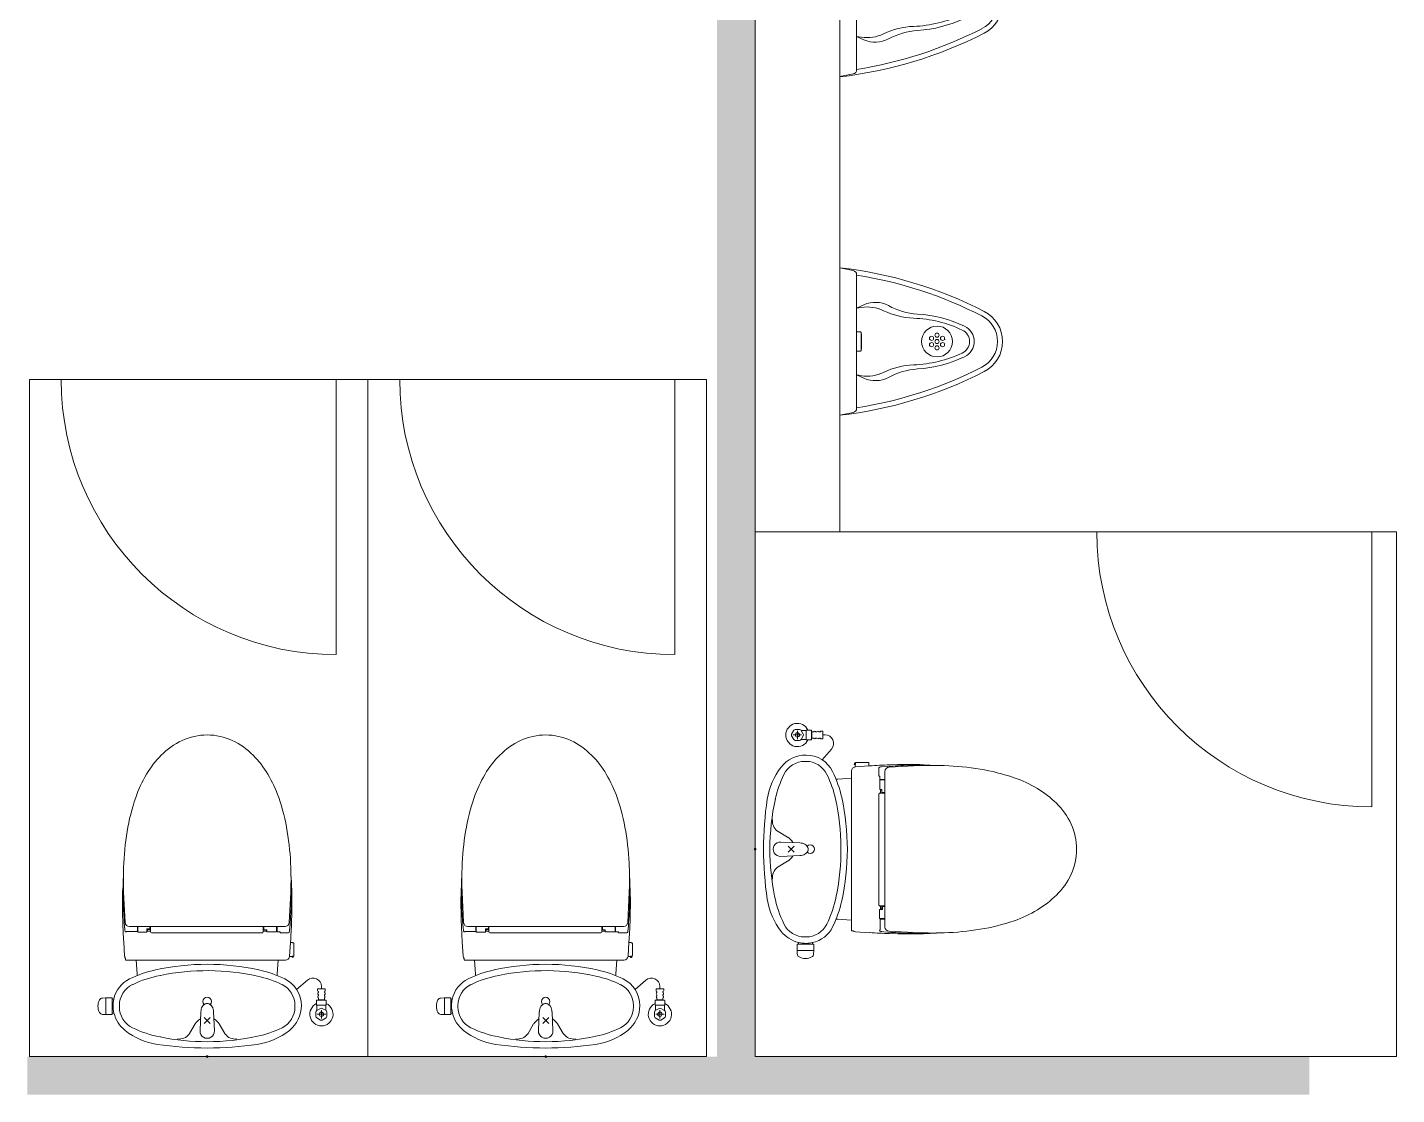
# Model space of a CAD drawing. Header units: millimetres. Extents: x -376000 to 292178, y -193032 to 188048.
# Drawn here: x -179454 to -176217, y -108181 to -105658 of the extents above; entities that cross this region are included whole.
import ezdxf

# ---------------------------------------------------------------- set-up
doc = ezdxf.new("R2010")
doc.units = ezdxf.units.MM
doc.layers.add('02_既存平面-内部建具・サッシ', color=7, linetype='Continuous', lineweight=18)
doc.layers.add('_区分表-C_A：塗（壁）-2 (2D)', color=7, linetype='Continuous', lineweight=5)
doc.layers.add('03_0.15', color=7, linetype='Continuous', lineweight=15, true_color=0x990099)
doc.layers.add('08_ハッチ・色', color=7, linetype='Continuous', lineweight=5, true_color=0x888888)

# ---------------------------------------------------------------- blocks, each defined once
blk = doc.blocks.new('グループ-378')
at = {"layer": '03_0.15'}
for p, q in [((-177642.4, -107319.9), (-177647.6, -107328.9)), ((-177647.6, -107332.9), (-177642.4, -107341.9)), ((-177643.8, -107330.9), (-177623.8, -107330.9)), ((-177628.5, -107317.9), (-177638.9, -107317.9)), ((-177638.9, -107343.9), (-177628.5, -107343.9)), ((-177633.8, -107320.9), (-177633.8, -107340.9)), ((-177619.9, -107328.9), (-177625, -107320)), ((-177625, -107341.9), (-177619.9, -107332.9)), ((-177618.6, -107320.5), (-177612.7, -107320.5)), ((-177618.5, -107341.4), (-177612.7, -107341.4)), ((-177612.7, -107319.9), (-177612.7, -107342)), ((-177611.9, -107319.4), (-177601.5, -107319.4)), ((-177611.9, -107342.4), (-177601.5, -107342.4)), ((-177600.7, -107319.9), (-177600.7, -107324.3)), ((-177600.7, -107324.3), (-177600.7, -107337.5)), ((-177600.7, -107337.5), (-177600.7, -107342)), ((-177599.7, -107324.8), (-177599.7, -107337)), ((-177598.7, -107323.7), (-177595.2, -107323.7)), ((-177598.7, -107338.2), (-177595.2, -107338.2)), ((-177590.2, -107323.7), (-177587.7, -107323.7)), ((-177590.2, -107338.2), (-177587.7, -107338.2)), ((-177582.2, -107323.7), (-177579.7, -107323.7)), ((-177582.2, -107338.2), (-177579.7, -107338.2)), ((-177578, -107321.9), (-177573.7, -107321.9)), ((-177578, -107339.9), (-177573.7, -107339.9)), ((-177573.7, -107321.9), (-177573.7, -107339.9)), ((-177568, -107330.9), (-177573.7, -107330.9)), ((-177575.3, -107389.6), (-177552.9, -107364.2)), ((-177616.2, -107393.4), (-177613.2, -107393.4)), ((-177499.7, -107397.4), (-177496.9, -107397.4)), ((-177499.7, -107397.9), (-177499.7, -107397.4)), ((-177498.3, -107397.9), (-177499.7, -107397.9)), ((-177499.7, -107399.9), (-177498.3, -107399.9)), ((-177499.7, -107400.4), (-177499.7, -107399.9)), ((-177497, -107400.4), (-177499.7, -107400.4)), ((-177497, -107400.4), (-177497, -107406.4)), ((-177496.5, -107400.4), (-177497, -107400.4)), ((-177496.9, -107397.4), (-177496.4, -107397.4)), ((-177496.5, -107397.9), (-177496.5, -107398.6)), ((-177496.5, -107400.4), (-177496.5, -107399.2)), ((-177496.4, -107406.3), (-177464.5, -107404.2)), ((-177466.5, -107395.9), (-177495, -107395.9)), ((-177464.8, -107398.9), (-177465.3, -107398.9)), ((-177465, -107398.4), (-177465, -107397.9)), ((-177464.5, -107404.2), (-177464.5, -107399.2)), ((-177464.5, -107404.2), (-177462.9, -107404.1)), ((-177441.3, -107408.8), (-177441.3, -107427.9)), ((-177435, -107406.3), (-177421.5, -107405.1)), ((-177421.5, -107405.1), (-177416.8, -107404.9)), ((-177417.2, -107407.1), (-177345.4, -107403.4)), ((-177416.8, -107404.9), (-177408.5, -107404.3)), ((-177416, -107401.4), (-177396.5, -107400.9)), ((-177338.5, -107401.9), (-177335.1, -107401.9)), ((-177335.1, -107401.9), (-177334.1, -107401.9)), ((-177334.1, -107401.9), (-177330.7, -107401.9)), ((-177330.7, -107401.9), (-177329.7, -107401.9)), ((-177329.7, -107401.9), (-177322.2, -107402)), ((-177319.7, -107402.1), (-177304.6, -107402.9)), ((-177538.4, -107435.3), (-177505.8, -107432.9)), ((-177505.8, -107600.9), (-177505.8, -107416.3)), ((-177439.4, -107428.4), (-177440.8, -107428.4)), ((-177439.2, -107437.9), (-177439.2, -107459.4)), ((-177438.9, -107434.9), (-177438.9, -107428.9)), ((-177438.2, -107436.9), (-177426.7, -107436.9)), ((-177436.1, -107435.9), (-177437.3, -107435.9)), ((-177435.3, -107435.9), (-177436.1, -107435.9)), ((-177434.2, -107435.9), (-177435.3, -107435.9)), ((-177434.2, -107435.9), (-177430.3, -107435.9)), ((-177430.3, -107435.9), (-177426.7, -107435.9)), ((-177426.7, -107417.1), (-177426.7, -107784.8)), ((-177441.3, -107470.5), (-177441.3, -107600.9)), ((-177426.7, -107468.5), (-177439.3, -107468.5)), ((-177438.7, -107459.9), (-177434.3, -107459.9)), ((-177437.5, -107468), (-177437.5, -107461.4)), ((-177437, -107460.9), (-177434.3, -107460.9)), ((-177434.3, -107459.9), (-177434.3, -107466.4)), ((-177433.8, -107466.9), (-177426.7, -107466.9)), ((-177679.2, -107559.2), (-177680.5, -107558.3)), ((-177656.8, -107572.6), (-177679.2, -107559.2)), ((-177627.8, -107586), (-177673, -107584)), ((-177641.6, -107593.9), (-177655.8, -107608)), ((-177655.8, -107593.9), (-177641.6, -107608)), ((-177505.8, -107740), (-177505.8, -107600.9)), ((-177441.3, -107600.9), (-177441.3, -107732.9)), ((-177656.8, -107629.3), (-177679.2, -107642.7)), ((-177627.8, -107615.9), (-177673, -107617.9)), ((-177679.2, -107642.7), (-177680.5, -107643.6)), ((-177439.3, -107734.9), (-177426.7, -107734.9)), ((-177433.9, -107735.8), (-177434.7, -107735.8)), ((-177433.8, -107735.8), (-177433.6, -107735.4)), ((-177505.8, -107769), (-177538.4, -107766.6)), ((-177505.8, -107778.8), (-177505.8, -107740)), ((-177439.6, -107743.4), (-177439.6, -107763.9)), ((-177432.2, -107743.4), (-177439.6, -107743.4)), ((-177438.6, -107764.9), (-177426.7, -107764.9)), ((-177438, -107792.8), (-177438, -107767)), ((-177437.4, -107741.4), (-177437.5, -107736)), ((-177437.1, -107766), (-177436.2, -107766)), ((-177436.9, -107741.9), (-177434.4, -107741.9)), ((-177426.7, -107766), (-177436.2, -107766)), ((-177433.9, -107741.4), (-177433.8, -107736)), ((-177432.2, -107736.4), (-177432.2, -107743.4)), ((-177432.2, -107736.4), (-177426.7, -107736.4)), ((-177505.8, -107785.6), (-177505.8, -107778.8)), ((-177505.8, -107788.4), (-177505.8, -107785.6)), ((-177505.8, -107793.5), (-177505.8, -107788.4)), ((-177501.8, -107793.9), (-177505.3, -107793.9)), ((-177462.9, -107798.2), (-177496.4, -107796)), ((-177439.3, -107793.2), (-177439.3, -107792.4)), ((-177438.8, -107791.9), (-177438, -107791.9)), ((-177429.6, -107795.9), (-177434.1, -107795.5)), ((-177413, -107797.4), (-177429.3, -107796.1)), ((-177345.4, -107798.5), (-177417.2, -107794.8)), ((-177396.5, -107800.9), (-177416, -107800.4)), ((-177409.4, -107797.5), (-177412.7, -107797.4)), ((-177335.3, -107799.9), (-177348.4, -107799.9)), ((-177334.1, -107799.9), (-177335.3, -107799.9)), ((-177330.7, -107800), (-177334.1, -107799.9)), ((-177329.7, -107800), (-177330.7, -107800)), ((-177322, -107799.9), (-177329.7, -107800)), ((-177304.6, -107799), (-177319.7, -107799.8)), ((-177634.2, -107825.9), (-177634.2, -107840.1)), ((-177631.2, -107825.4), (-177633.7, -107825.4)), ((-177631.2, -107821.3), (-177631.2, -107825.4)), ((-177598.2, -107825.4), (-177631.2, -107825.4)), ((-177613.2, -107808.4), (-177616.2, -107808.4)), ((-177598.2, -107821.8), (-177598.2, -107825.4)), ((-177595.7, -107825.4), (-177598.2, -107825.4)), ((-177595.2, -107825.9), (-177595.2, -107840.1)), ((-177634.1, -107848.5), (-177634.2, -107840.9)), ((-177595.7, -107840.4), (-177633.7, -107840.4)), ((-177595.4, -107848.5), (-177595.2, -107840.9))]:
    blk.add_line(p, q, dxfattribs=at)
for centre, radius in [((-177633.7, -107330.9), 5.15), ((-177733.7, -107600.9), 2)]:
    blk.add_circle(centre, radius, dxfattribs=at)
for centre, radius, start, end in [((-177633.7, -107330.9), 27.5, 24.7196, 335.2804), ((-177633.7, -107330.9), 14, 171.7864, 188.2119), ((-177633.7, -107330.9), 14, 111.7871, 128.2134), ((-177633.7, -107330.9), 14, 231.7865, 248.213), ((-177633.7, -107330.9), 14, 51.788, 68.2134), ((-177633.7, -107330.9), 14, 291.7864, 308.213), ((-177618.6, -107275.5), 45, 261.7979, 270), ((-177618.6, -107386.4), 45, 89.8882, 98.2019), ((-177633.7, -107330.9), 14, 351.7867, 8.2133), ((-177606.7, -107329.7), 11.5, 116.9624, 121.449), ((-177606.7, -107332.2), 11.5, 238.551, 243.0376), ((-177606.7, -107329.7), 11.5, 58.551, 63.0376), ((-177606.7, -107332.2), 11.5, 296.9624, 301.449), ((-177598.7, -107324.7), 1, 90, 180), ((-177598.7, -107337.2), 1, 180, 270), ((-177592.7, -107324.9), 2.75, 24.7615, 155.2385), ((-177592.7, -107337), 2.75, 204.7615, 335.2385), ((-177585, -107325.3), 3.16, 29.6168, 150.3832), ((-177585, -107336.6), 3.16, 209.6168, 330.3832), ((-177578, -107323.7), 1.75, 90, 180), ((-177578, -107338.2), 1.75, 180, 270), ((-177568, -107350.9), 20, 318.6522, 90), ((-177613.2, -107453.4), 75, 90, 141.5085), ((-177613.2, -107448.4), 70, 26.2024, 90), ((-177546.7, -107506.4), 160, 141.5085, 171.5002), ((-177616.2, -107448.4), 55, 90, 153.7976), ((-177613.2, -107448.4), 55, 26.2024, 90), ((-177495.8, -107416.3), 10, 97.2056, 180), ((-177498.3, -107398.9), 1, 270, 90), ((-177495.8, -107416.3), 10, 93.8924, 97.2056), ((-177495, -107397.9), 2, 90.0088, 165.5099), ((-177494.6, -107397.9), 1.94, 165.0683, 179.9979), ((-177496.2, -107398.6), 0.306, 181.1015, 270.7236), ((-177496.2, -107399.2), 0.306, 89.316, 178.859), ((-177466.5, -107397.9), 2, 28.0725, 90), ((-177465.3, -107398.6), 0.32, 270.2608, 321.9422), ((-177465.6, -107398.5), 0.64, 327.3884, 2.9061), ((-177465, -107397.1), 0.3, 272.1497, 28.0725), ((-177470, -107398), 5.05, 0.5257, 6.2176), ((-177464.8, -107399.2), 0.3, 0, 90), ((-177352.7, -108945.1), 1545, 92.348, 94.0907), ((-177439.3, -107408.8), 2, 98.3113, 180), ((-177427.3, -107490.9), 84.9, 95.2237, 98.3113), ((-177416.7, -107417.1), 10, 93.246, 180), ((-177333.8, -108482.3), 1080.5, 92.6011, 93.9612), ((-177371.2, -108609.6), 1208.9, 88.3698, 91.197), ((-177338.5, -108445.9), 1044, 90, 92.4348), ((-177315.3, -108239.8), 837, 89.2691, 92.057), ((-177336.9, -107403.7), 2.5, 44.0349, 88.8225), ((-177323.2, -107475.6), 73.6, 87.2335, 89.2012), ((-177315.3, -108239.8), 837, 88.038, 89.2691), ((-177309.2, -108069.9), 667, 80.72, 88.0617), ((-177274.7, -107868.8), 462.9, 70.7014, 80.9182), ((-177436.8, -107536.8), 255, 153.7976, 167.6448), ((-177792.7, -107536.8), 255, 12.3552, 26.2024), ((-177792.7, -107536.8), 270, 12.3552, 26.2024), ((-177529.2, -107554.9), 120, 94.415, 96.2939), ((-177440.8, -107427.9), 0.5, 180, 270), ((-177439.4, -107428.9), 0.5, 0.2828, 90), ((-177438.2, -107437.9), 1, 90, 180), ((-177437.9, -107434.9), 1, 180.2839, 269.5007), ((-177223.1, -107721.5), 306.9, 59.2902, 70.7039), ((-177439.3, -107470.5), 2, 90.0276, 179.9899), ((-177438.7, -107459.4), 0.5, 180, 270), ((-177438, -107468), 0.5, 269.9635, 0), ((-177437, -107461.4), 0.5, 90, 180.1524), ((-177433.8, -107466.4), 0.5, 180, 270), ((-177183.8, -107655.5), 230, 45.1765, 59.316), ((-176913.7, -107600.9), 800, 171.5002, 180), ((-177143.7, -107600.9), 555, 167.6448, 180), ((-178085.7, -107600.9), 555, 348.4919, 12.3552), ((-178085.7, -107600.9), 570, 0, 12.3552), ((-177139.3, -107613.6), 169, 25.2388, 45.8727), ((-177662.5, -107534.3), 30, 172.6795, 233), ((-177117.7, -107600.9), 144, 0, 24.3406), ((-177673.7, -107600.9), 33, 28.4571, 59), ((-176913.7, -107600.9), 800, 180, 188.4998), ((-177143.7, -107600.9), 555, 180, 191.5081), ((-177673.7, -107600.9), 17, 87.4495, 272.5505), ((-177629, -107614.2), 28.2, 74.8309, 87.4771), ((-177627.9, -107610.3), 24.2, 60.891, 74.9403), ((-177625.2, -107605.5), 18.6, 44.3037, 61.0128), ((-177621.7, -107602.1), 13.8, 23.9448, 44.3599), ((-177621.7, -107599.8), 13.8, 315.6401, 336.0552), ((-177603.7, -107600.9), 10, 225.7329, 134.2671), ((-177619.3, -107601), 11.1, 0.1857, 23.7645), ((-177619.3, -107600.9), 11.1, 336.2355, 359.8143), ((-178085.7, -107600.9), 570, 347.6448, 0), ((-177117.7, -107600.9), 144, 335.6594, 0), ((-177673.7, -107600.9), 33, 301, 331.5429), ((-177629, -107587.7), 28.2, 272.5229, 285.1691), ((-177627.9, -107591.6), 24.2, 285.0597, 299.109), ((-177625.2, -107596.4), 18.6, 298.9872, 315.6963), ((-177662.5, -107667.6), 30, 127, 187.3205), ((-177139.3, -107588.2), 169, 314.1273, 334.7612), ((-177546.7, -107695.5), 160, 188.4998, 218.4915), ((-177436.8, -107665.1), 255, 190.5637, 206.1954), ((-177792.7, -107665.1), 255, 333.7906, 349.4363), ((-177792.7, -107665.1), 270, 333.7976, 347.6448), ((-177439.3, -107732.9), 2, 180.0101, 269.9724), ((-177436.3, -107792.4), 57.5, 86.4937, 92.19), ((-177438.5, -107736), 0.999, 0.9118, 90.0243), ((-177435.4, -107735.4), 0.501, 26.4543, 77.5672), ((-177443, -107739.2), 8.93, 22.688, 26.2363), ((-177434.6, -107735.6), 0.194, 202.1534, 224.0488), ((-177434.7, -107735.8), 0.0296, 226.9364, 266.165), ((-177433.9, -107735.7), 0.088, 281.0962, 329.8388), ((-177432.8, -107736), 1, 90.0416, 175.7603), ((-177432.8, -107736), 0.987, 121.2711, 145.7249), ((-177432.9, -107735.9), 0.884, 82.9989, 118.1014), ((-177183.8, -107546.4), 230, 300.684, 314.8235), ((-177529.2, -107647), 120, 263.7061, 265.585), ((-177438.6, -107763.9), 1, 180, 270), ((-177437, -107767), 1, 90.5, 180), ((-177436.9, -107741.4), 0.5, 180.9999, 270), ((-177434.4, -107741.4), 0.5, 270, 359), ((-177223.1, -107480.4), 306.9, 289.2961, 300.7098), ((-177613.2, -107748.4), 75, 218.4915, 256.1134), ((-177616.2, -107753.4), 55, 206.1698, 270), ((-177613.2, -107753.4), 55, 270, 333.7651), ((-177613.2, -107753.4), 70, 282.3736, 333.7976), ((-177505.3, -107793.4), 0.505, 187.1949, 237.5284), ((-177505.3, -107793.4), 0.504, 237.5541, 270.0111), ((-177495.8, -107786), 10, 232.4837, 266.1076), ((-177366, -106256.9), 1544.3, 266.4028, 268.1455), ((-177438.8, -107792.4), 0.5, 90, 180), ((-177437.3, -107793.2), 2, 180, 262.4349), ((-177426.9, -107715.2), 80.6, 262.4349, 264.8728), ((-177429.2, -107795.6), 0.504, 223.8753, 266.811), ((-177416.7, -107784.8), 10, 180, 266.754), ((-177412.4, -107790), 7.35, 265.9172, 267.7724), ((-177410.4, -107825.1), 27.6, 86.1167, 88.0973), ((-177333.9, -106720.8), 1079.3, 266.038, 267.3996), ((-177341.4, -106829), 970.9, 267.55, 269.587), ((-177315.3, -106962), 837, 267.943, 270.7309), ((-177337.4, -107797.8), 3.01, 280.9502, 313.3463), ((-177323.2, -107726.3), 73.6, 270.98, 272.7665), ((-177315.3, -106962), 837, 270.7309, 271.962), ((-177309.2, -107131.9), 667, 271.9383, 279.28), ((-177274.7, -107333.1), 462.9, 279.0818, 289.2986), ((-177633.7, -107825.9), 0.5, 90, 180), ((-177613.2, -107748.4), 75, 256.1134, 270), ((-177613.2, -107753.4), 70, 270, 282.3736), ((-177595.7, -107825.9), 0.5, 0, 90), ((-177371.2, -106592.3), 1208.9, 268.803, 271.6302), ((-177633.9, -107840.1), 0.3, 180, 270), ((-177633.7, -107840.9), 0.5, 90, 181), ((-177626.1, -107848.4), 8, 181, 242.7041), ((-177614.7, -107826.4), 32.8, 242.7041, 297.2959), ((-177603.4, -107848.4), 8, 297.2959, 359), ((-177595.7, -107840.9), 0.5, 359, 90), ((-177595.5, -107840.1), 0.3, 270, 0)]:
    blk.add_arc(centre, radius, start, end, dxfattribs=at)
blk = doc.blocks.new('グループ-379')
at = {"layer": '03_0.15'}
blk.add_line((-176276.1, -106850.9), (-176276.1, -107500.9), dxfattribs=at)
at = {"layer": '03_0.15', "flags": 128}
blk.add_lwpolyline([(-177733.7, -108090.9), (-177733.7, -106850.9), (-176217.4, -106850.9), (-176217.4, -108090.9)], close=True, dxfattribs=at)
at = {"layer": '03_0.15'}
blk.add_arc((-176276.1, -106850.9), 650, 180, 270, dxfattribs=at)
at = {"layer": '03_0.15', "color": 7}
blk.add_blockref('グループ-378', (0, 0), dxfattribs=at)
blk = doc.blocks.new('グループ-380')
at = {"layer": '03_0.15'}
for p, q in [((-177533.7, -106226.9), (-177501.8, -106233.3)), ((-177533.7, -106226.9), (-177533.7, -106574.9)), ((-177493.7, -106400.9), (-177493.7, -106243.1)), ((-177493.7, -106321.9), (-177476.4, -106314.1)), ((-177493.7, -106321.9), (-177482.6, -106320.3)), ((-177493.7, -106423.4), (-177493.7, -106378.4)), ((-177484.1, -106378.4), (-177493.7, -106378.4)), ((-177493.7, -106400.9), (-177493.7, -106558.7)), ((-177483.1, -106379.3), (-177483.1, -106422.6)), ((-177284.6, -106395.9), (-177284.7, -106395.9)), ((-177284.6, -106405.9), (-177284.7, -106405.9)), ((-177484.1, -106423.4), (-177493.7, -106423.4)), ((-177493.7, -106479.9), (-177482.6, -106481.6)), ((-177493.7, -106479.9), (-177476.4, -106487.8)), ((-177533.7, -106574.9), (-177501.8, -106568.6))]:
    blk.add_line(p, q, dxfattribs=at)
for centre, radius in [((-177303.7, -106400.9), 36.5), ((-177316.7, -106393.4), 5), ((-177316.7, -106408.4), 5), ((-177303.7, -106385.9), 5), ((-177303.7, -106400.9), 5), ((-177290.7, -106393.4), 5), ((-177290.7, -106408.4), 5), ((-177303.7, -106415.9), 5)]:
    blk.add_circle(centre, radius, dxfattribs=at)
for centre, radius, start, end in [((-177647.7, -107220), 1000, 62.9061, 83.4532), ((-177503.7, -106243.1), 10, 0, 78.6901), ((-177647.7, -107220), 988, 62.9061, 81.0319), ((-177449.6, -106373.3), 65, 61.7005, 114.3187), ((-177469.1, -106409.2), 90, 64.3158, 98.6286), ((-177352.1, -106165.9), 180, 244.3158, 267.7039), ((-177338.2, -106166.4), 170, 241.7005, 266.1568), ((-177370.4, -106645.4), 310, 64.8506, 86.1568), ((-177228.7, -106400.9), 68, 0, 62.7152), ((-177228.7, -106400.9), 80, 0, 62.9061), ((-177371.3, -106645.5), 300, 64.9404, 87.7039), ((-177256.9, -106400.9), 30, 0, 64.9404), ((-177255.6, -106400.9), 40, 0, 64.8506), ((-177484.1, -106379.4), 1, 6.2024, 90), ((-177681.9, -106400.9), 200, 0, 6.2024), ((-177681.9, -106400.9), 200, 353.7976, 0), ((-177284.7, -106396.9), 1, 90, 145.008), ((-177256.9, -106400.9), 30, 295.0596, 0), ((-177255.6, -106400.9), 40, 295.1494, 0), ((-177228.7, -106400.9), 68, 297.2848, 0), ((-177228.7, -106400.9), 80, 297.0939, 0), ((-177484.1, -106422.4), 1, 270, 353.7976), ((-177371.3, -106156.4), 300, 272.2961, 295.0596), ((-177370.4, -106156.5), 310, 273.8432, 295.1494), ((-177647.7, -105581.9), 1000, 276.5468, 297.0939), ((-177647.7, -105581.9), 988, 278.9681, 297.0939), ((-177352.1, -106636), 180, 92.2961, 115.6842), ((-177338.2, -106635.5), 170, 93.8432, 118.2995), ((-177469.1, -106392.7), 90, 261.3714, 295.6842), ((-177449.6, -106428.5), 65, 245.6813, 298.2995), ((-177503.7, -106558.7), 10, 281.3099, 0)]:
    blk.add_arc(centre, radius, start, end, dxfattribs=at)
blk = doc.blocks.new('グループ-381')
at = {"layer": '03_0.15'}
for p, q in [((-177533.7, -105426.9), (-177501.8, -105433.3)), ((-177533.7, -105426.9), (-177533.7, -105774.9)), ((-177493.7, -105600.9), (-177493.7, -105443.1)), ((-177493.7, -105521.9), (-177476.4, -105514.1)), ((-177493.7, -105521.9), (-177482.6, -105520.3)), ((-177493.7, -105623.4), (-177493.7, -105578.4)), ((-177484.1, -105578.4), (-177493.7, -105578.4)), ((-177483.1, -105579.3), (-177483.1, -105622.6)), ((-177284.6, -105595.9), (-177284.7, -105595.9)), ((-177493.7, -105600.9), (-177493.7, -105758.7)), ((-177484.1, -105623.4), (-177493.7, -105623.4)), ((-177284.6, -105605.9), (-177284.7, -105605.9)), ((-177493.7, -105679.9), (-177482.6, -105681.6)), ((-177493.7, -105679.9), (-177476.4, -105687.8)), ((-177533.7, -105774.9), (-177501.8, -105768.6))]:
    blk.add_line(p, q, dxfattribs=at)
for centre, radius in [((-177303.7, -105600.9), 36.5), ((-177316.7, -105593.4), 5), ((-177303.7, -105585.9), 5), ((-177303.7, -105600.9), 5), ((-177290.7, -105593.4), 5), ((-177316.7, -105608.4), 5), ((-177303.7, -105615.9), 5), ((-177290.7, -105608.4), 5)]:
    blk.add_circle(centre, radius, dxfattribs=at)
for centre, radius, start, end in [((-177647.7, -106420), 1000, 62.9061, 83.4532), ((-177503.7, -105443.1), 10, 0, 78.6901), ((-177647.7, -106420), 988, 62.9061, 81.0319), ((-177469.1, -105609.2), 90, 64.3158, 98.6286), ((-177449.6, -105573.3), 65, 61.7005, 114.3187), ((-177352.1, -105365.9), 180, 244.3158, 267.7039), ((-177338.2, -105366.4), 170, 241.7005, 266.1568), ((-177228.7, -105600.9), 80, 0, 62.9061), ((-177371.3, -105845.5), 300, 64.9404, 87.7039), ((-177370.4, -105845.4), 310, 64.8506, 86.1568), ((-177255.6, -105600.9), 40, 0, 64.8506), ((-177228.7, -105600.9), 68, 0, 62.7152), ((-177484.1, -105579.4), 1, 6.2024, 90), ((-177681.9, -105600.9), 200, 0, 6.2024), ((-177284.7, -105596.9), 1, 90, 145.008), ((-177256.9, -105600.9), 30, 0, 64.9404), ((-177484.1, -105622.4), 1, 270, 353.7976), ((-177681.9, -105600.9), 200, 353.7976, 0), ((-177371.3, -105356.4), 300, 272.2961, 295.0596), ((-177256.9, -105600.9), 30, 295.0596, 0), ((-177255.6, -105600.9), 40, 295.1494, 0), ((-177228.7, -105600.9), 68, 297.2848, 0), ((-177228.7, -105600.9), 80, 297.0939, 0), ((-177647.7, -104781.9), 988, 278.9681, 297.0939), ((-177352.1, -105836), 180, 92.2961, 115.6842), ((-177370.4, -105356.5), 310, 273.8432, 295.1494), ((-177647.7, -104781.9), 1000, 276.5468, 297.0939), ((-177469.1, -105592.7), 90, 261.3714, 295.6842), ((-177449.6, -105628.5), 65, 245.6813, 298.2995), ((-177338.2, -105835.5), 170, 93.8432, 118.2995), ((-177503.7, -105758.7), 10, 281.3099, 0)]:
    blk.add_arc(centre, radius, start, end, dxfattribs=at)
blk = doc.blocks.new('グループ-382')
at = {"layer": '03_0.15', "flags": 128}
blk.add_lwpolyline([(-177533.7, -106850.9), (-177733.7, -106850.9), (-177733.7, -104940.9), (-177533.7, -104940.9)], close=True, dxfattribs=at)
at = {"layer": '03_0.15'}
for name in ['グループ-381', 'グループ-380']:
    blk.add_blockref(name, (0, 0), dxfattribs=at)
blk = doc.blocks.new('グループ-383')
at = {"layer": '03_0.15'}
blk.add_blockref('グループ-382', (0, 0), dxfattribs=at)
blk = doc.blocks.new('グループ-384')
at = {"layer": '03_0.15'}
for p, q in [((-178426.8, -107661.9), (-178427.6, -107676.9)), ((-178029.8, -107676.9), (-178030.7, -107661.9)), ((-178427.7, -107679.2), (-178427.7, -107686.9)), ((-178427.7, -107686.9), (-178427.7, -107687.9)), ((-178427.7, -107687.9), (-178427.7, -107691.3)), ((-178427.7, -107691.3), (-178427.7, -107692.6)), ((-178427.7, -107692.6), (-178427.7, -107705.6)), ((-178426.3, -107702.6), (-178422.6, -107774.5)), ((-178034.8, -107774.5), (-178031.1, -107702.6)), ((-178029.7, -107686.9), (-178029.8, -107679.4)), ((-178029.7, -107687.9), (-178029.7, -107686.9)), ((-178029.7, -107691.3), (-178029.7, -107687.9)), ((-178029.7, -107692.3), (-178029.7, -107691.3)), ((-178029.7, -107695.8), (-178029.7, -107692.3)), ((-178428.7, -107753.7), (-178428.2, -107773.2)), ((-178425.3, -107766.7), (-178425.1, -107770)), ((-178032.7, -107774), (-178032.1, -107765.7)), ((-178029.2, -107773.2), (-178028.7, -107753.7)), ((-178425.1, -107770.2), (-178423.8, -107786.5)), ((-178423.7, -107786.8), (-178423.3, -107791.3)), ((-178420.9, -107796.5), (-178420.2, -107796.5)), ((-178420.6, -107795.3), (-178394.8, -107795.3)), ((-178419.7, -107796), (-178419.7, -107795.3)), ((-178044.8, -107783.9), (-178412.6, -107783.9)), ((-178393.8, -107783.9), (-178393.8, -107793.4)), ((-178393.8, -107794.3), (-178393.8, -107793.4)), ((-178392.7, -107795.9), (-178392.7, -107783.9)), ((-178371.2, -107796.9), (-178391.7, -107796.9)), ((-178364.2, -107789.4), (-178371.2, -107789.4)), ((-178371.2, -107789.4), (-178371.2, -107796.9)), ((-178369.7, -107794.1), (-178369.7, -107791.6)), ((-178369.2, -107791.1), (-178363.7, -107791)), ((-178369.2, -107794.6), (-178363.7, -107794.7)), ((-178364.2, -107789.4), (-178364.2, -107783.9)), ((-178363.6, -107791.1), (-178363.6, -107791.9)), ((-178363.5, -107791), (-178363.2, -107790.8)), ((-178362.7, -107796.5), (-178362.7, -107783.9)), ((-178228.7, -107798.5), (-178360.7, -107798.5)), ((-178098.3, -107798.5), (-178228.7, -107798.5)), ((-178096.3, -107783.9), (-178096.3, -107796.5)), ((-178095.8, -107794.7), (-178089.2, -107794.7)), ((-178094.7, -107791), (-178094.7, -107783.9)), ((-178087.7, -107791.5), (-178094.2, -107791.5)), ((-178088.7, -107794.2), (-178088.7, -107791.5)), ((-178087.7, -107795.9), (-178087.7, -107791.5)), ((-178065.7, -107796.4), (-178087.2, -107796.4)), ((-178064.7, -107795.4), (-178064.7, -107783.9)), ((-178063.7, -107791.5), (-178063.6, -107787.5)), ((-178063.7, -107791.5), (-178063.7, -107792.5)), ((-178063.7, -107792.5), (-178063.7, -107793.3)), ((-178063.7, -107793.3), (-178063.7, -107794.5)), ((-178063.6, -107787.5), (-178063.6, -107783.9)), ((-178062.7, -107796.1), (-178056.7, -107796.1)), ((-178056.2, -107796.6), (-178056.2, -107798)), ((-178036.6, -107798.5), (-178055.7, -107798.5)), ((-178034.1, -107792.2), (-178032.9, -107778.7)), ((-178032.9, -107778.7), (-178032.7, -107774)), ((-178426, -107820.1), (-178423.8, -107853.7)), ((-178034.1, -107853.7), (-178032, -107821.7)), ((-178032, -107821.7), (-178031.9, -107820.1)), ((-178032, -107821.7), (-178027, -107821.7)), ((-178026.7, -107822), (-178026.7, -107822.5)), ((-178026.2, -107822.2), (-178025.7, -107822.2)), ((-178023.7, -107823.7), (-178023.7, -107852.2)), ((-178421.7, -107859.1), (-178421.7, -107862.5)), ((-178421.3, -107863), (-178416.1, -107863)), ((-178416.1, -107863), (-178413.4, -107863)), ((-178413.4, -107863), (-178406.6, -107863)), ((-178406.6, -107863), (-178367.8, -107863)), ((-178396.8, -107863), (-178394.4, -107895.6)), ((-178367.8, -107863), (-178228.7, -107863)), ((-178228.7, -107863), (-178044, -107863)), ((-178063.1, -107895.6), (-178060.7, -107863)), ((-178028.2, -107854.2), (-178034.1, -107854.2)), ((-178028.2, -107853.7), (-178027, -107853.7)), ((-178028.2, -107853.7), (-178028.2, -107854.2)), ((-178028.2, -107854.2), (-178028.2, -107856.9)), ((-178028.2, -107856.9), (-178027.7, -107856.9)), ((-178027.7, -107856.9), (-178027.7, -107855.5)), ((-178025.7, -107853.7), (-178026.4, -107853.7)), ((-178025.7, -107855.5), (-178025.7, -107856.9)), ((-178025.7, -107856.9), (-178025.2, -107856.9)), ((-178025.2, -107854.2), (-178025.2, -107853.7)), ((-178025.2, -107856.9), (-178025.2, -107854.2)), ((-178017.4, -107932.6), (-177991.9, -107910.2)), ((-177958.7, -107925.2), (-177958.7, -107930.9)), ((-178476.3, -107952.6), (-178468.7, -107952.5)), ((-178468.2, -107953), (-178468.2, -107990.9)), ((-178453.7, -107952.4), (-178467.9, -107952.4)), ((-178453.2, -107952.9), (-178453.2, -107955.4)), ((-178453.2, -107955.4), (-178453.2, -107988.4)), ((-178449.6, -107955.4), (-178453.2, -107955.4)), ((-177970.2, -107969.2), (-177970.2, -107958.7)), ((-177965.3, -107957.9), (-177969.8, -107957.9)), ((-177967.7, -107935.2), (-177967.7, -107930.9)), ((-177949.7, -107930.9), (-177967.7, -107930.9)), ((-177966, -107939.4), (-177966, -107936.9)), ((-177966, -107947.4), (-177966, -107944.9)), ((-177966, -107955.9), (-177966, -107952.4)), ((-177952.1, -107957.9), (-177965.3, -107957.9)), ((-177952.6, -107956.9), (-177964.8, -107956.9)), ((-177947.7, -107957.9), (-177952.1, -107957.9)), ((-177951.5, -107939.4), (-177951.5, -107936.9)), ((-177951.5, -107947.4), (-177951.5, -107944.9)), ((-177951.5, -107955.9), (-177951.5, -107952.4)), ((-177949.7, -107935.2), (-177949.7, -107930.9)), ((-177947.2, -107969.2), (-177947.2, -107958.7)), ((-178476.3, -107991.3), (-178468.7, -107991.4)), ((-178453.7, -107991.4), (-178467.9, -107991.4)), ((-178453.2, -107988.4), (-178453.2, -107990.9)), ((-178449, -107988.4), (-178453.2, -107988.4)), ((-178436.2, -107970.4), (-178436.2, -107973.4)), ((-178243.7, -107985), (-178245.7, -108030.2)), ((-178213.7, -107985), (-178211.7, -108030.2)), ((-178021.2, -107973.4), (-178021.2, -107970.4)), ((-177971.7, -107996.1), (-177971.7, -107985.7)), ((-177947.7, -107969.9), (-177969.8, -107969.9)), ((-177969.7, -107982.2), (-177960.7, -107977.1)), ((-177969.2, -107975.7), (-177969.2, -107969.9)), ((-177948.7, -107991), (-177968.7, -107991)), ((-177958.7, -108001), (-177958.7, -107981)), ((-177956.7, -107977.1), (-177947.8, -107982.2)), ((-177948.2, -107975.8), (-177948.2, -107969.9)), ((-177945.7, -107985.7), (-177945.7, -107996.1)), ((-178257.1, -108014), (-178270.4, -108036.4)), ((-178221.6, -107998.9), (-178235.8, -108013)), ((-178221.6, -108013), (-178235.8, -107998.9)), ((-178200.4, -108014), (-178187, -108036.4)), ((-177960.7, -108004.8), (-177969.7, -107999.6)), ((-177947.7, -107999.6), (-177956.7, -108004.8)), ((-178270.4, -108036.4), (-178271.4, -108037.7)), ((-178187, -108036.4), (-178186, -108037.7))]:
    blk.add_line(p, q, dxfattribs=at)
for centre, radius in [((-177958.7, -107990.9), 5.15), ((-178228.7, -108090.9), 2)]:
    blk.add_circle(centre, radius, dxfattribs=at)
for centre, radius, start, end in [((-178216, -107496.6), 169, 115.2388, 135.8727), ((-178228.7, -107474.9), 144, 90, 114.3406), ((-178228.7, -107474.9), 144, 65.6594, 90), ((-178241.4, -107496.6), 169, 44.1273, 64.7612), ((-178174.2, -107541), 230, 135.1765, 149.316), ((-178283.2, -107541), 230, 30.684, 44.8235), ((-178108.1, -107580.4), 306.9, 149.2902, 160.7039), ((-178349.3, -107580.4), 306.9, 19.2961, 30.7098), ((-177960.8, -107632), 462.9, 160.7014, 170.9182), ((-178496.6, -107632), 462.9, 9.0818, 19.2986), ((-177759.7, -107666.5), 667, 170.72, 178.0617), ((-178697.7, -107666.5), 667, 1.9383, 9.28), ((-177589.8, -107672.6), 837, 178.038, 179.2691), ((-177589.8, -107672.6), 837, 179.2691, 182.057), ((-178867.6, -107672.6), 837, 0.7309, 1.962), ((-178867.6, -107672.6), 837, 357.943, 0.7309), ((-177220, -107728.5), 1208.9, 178.3698, 181.197), ((-178425.5, -107694.6), 3.01, 136.6537, 169.0498), ((-178354, -107680.5), 73.6, 177.2335, 179.02), ((-179073.7, -107695.8), 1044, 357.5652, 0), ((-178103.4, -107680.5), 73.6, 0.7988, 2.7665), ((-178031.4, -107694.1), 2.5, 1.1775, 45.9651), ((-179237.4, -107728.5), 1208.9, 358.803, 1.6302), ((-177456.8, -107698.6), 970.9, 180.413, 182.45), ((-177348.6, -107691.1), 1079.3, 182.6004, 183.962), ((-178452.8, -107767.6), 27.6, 1.9027, 3.8833), ((-179110, -107691.1), 1080.5, 356.0388, 357.3989), ((-176884.7, -107723.2), 1544.3, 181.8545, 183.5972), ((-178417.8, -107769.7), 7.35, 182.2276, 184.0828), ((-178423.3, -107786.5), 0.504, 183.189, 226.1247), ((-178343, -107784.1), 80.6, 185.1272, 187.5651), ((-178420.9, -107794.5), 2, 187.5651, 270), ((-178412.6, -107773.9), 10, 183.246, 270), ((-178420.2, -107796), 0.5, 270, 0), ((-178394.8, -107794.3), 1, 270, 359.5), ((-178391.7, -107795.9), 1, 180, 270), ((-178369.2, -107791.6), 0.5, 91, 180), ((-178369.2, -107794.1), 0.5, 180, 269.0001), ((-178363.8, -107790), 1, 274.2397, 359.9584), ((-178363.8, -107795.7), 0.999, 359.9757, 89.0882), ((-178363.5, -107791.1), 0.088, 120.1612, 168.9038), ((-178363.5, -107791.9), 0.0296, 183.835, 223.0636), ((-178363.4, -107791.8), 0.194, 225.9512, 247.8466), ((-178366.9, -107800.2), 8.93, 63.7637, 67.312), ((-178363.8, -107790), 0.987, 304.2751, 328.7289), ((-178363.2, -107792.6), 0.501, 12.4328, 63.5457), ((-178363.7, -107790.1), 0.884, 331.8986, 7.0011), ((-178420.2, -107793.5), 57.5, 357.81, 3.5063), ((-178360.7, -107796.5), 2, 180.0276, 269.9899), ((-178098.3, -107796.5), 2, 270.0101, 359.9724), ((-178095.8, -107795.2), 0.5, 90, 180.0365), ((-178094.2, -107791), 0.5, 180, 270), ((-178089.2, -107794.2), 0.5, 269.8476, 0), ((-178087.2, -107795.9), 0.5, 180, 270), ((-178065.7, -107795.4), 1, 270, 0), ((-178062.6, -107795.1), 1, 180.4993, 269.7161), ((-178056.7, -107796.6), 0.5, 0, 89.7172), ((-178055.7, -107798), 0.5, 180, 270), ((-178044.8, -107773.9), 10, 270, 356.754), ((-178036.6, -107796.5), 2, 270, 351.6887), ((-178118.7, -107784.5), 84.9, 351.6887, 354.7763), ((-179572.9, -107709.9), 1545, 355.9093, 357.652), ((-178027, -107822), 0.3, 0, 90), ((-178026.4, -107822.5), 0.32, 128.0578, 179.7392), ((-178026.2, -107822.8), 0.64, 87.0939, 122.6116), ((-178025.8, -107827.2), 5.05, 83.7824, 89.4743), ((-178024.9, -107822.2), 0.3, 61.9275, 177.8503), ((-178025.7, -107823.7), 2, 360, 61.9275), ((-178413.8, -107853), 10, 183.8924, 217.5163), ((-178421.2, -107862.5), 0.504, 179.9889, 212.4459), ((-178421.2, -107862.5), 0.505, 212.4716, 262.8051), ((-178044, -107853), 10, 270, 352.7944), ((-178044, -107853), 10, 352.7944, 356.1076), ((-178026.7, -107855.5), 1, 0, 180), ((-178027, -107853.4), 0.306, 271.141, 0.684), ((-178026.4, -107853.4), 0.306, 179.2764, 268.8985), ((-178025.7, -107851.8), 1.94, 270.0021, 284.9317), ((-178025.7, -107852.2), 2, 284.4901, 359.9912), ((-178292.9, -108149.9), 270, 102.3552, 116.2024), ((-178274.7, -107886.4), 120, 184.415, 186.2939), ((-178228.7, -108442.9), 570, 90, 102.3552), ((-178228.7, -108442.9), 555, 77.6448, 101.5081), ((-178228.7, -108442.9), 570, 77.6448, 90), ((-178164.5, -108149.9), 270, 63.7976, 77.6448), ((-178182.7, -107886.4), 120, 353.7061, 355.585), ((-178381.2, -107970.4), 70, 116.2024, 167.6264), ((-178381.2, -107970.4), 55, 116.2349, 180), ((-178292.9, -108149.9), 255, 100.5637, 116.2094), ((-178164.5, -108149.9), 255, 63.7976, 77.6448), ((-178076.2, -107970.4), 55, 0, 63.7976), ((-178076.2, -107970.4), 70, 0, 63.7976), ((-177978.7, -107925.2), 20, 0, 131.3478), ((-178454.2, -107971.9), 32.8, 152.7041, 207.2959), ((-178476.2, -107960.6), 8, 91, 152.7041), ((-178468.7, -107953), 0.5, 0, 91), ((-178467.9, -107952.7), 0.3, 90, 180), ((-178453.7, -107952.9), 0.5, 0, 90), ((-178381.2, -107970.4), 70, 167.6264, 180), ((-178228.7, -107960.9), 10, 315.7329, 224.2671), ((-177960, -107963.9), 11.5, 148.551, 153.0376), ((-177966, -107935.2), 1.75, 180, 270), ((-177964.4, -107942.2), 3.16, 119.6168, 240.3832), ((-177964.8, -107949.9), 2.75, 114.7615, 245.2385), ((-177965, -107955.9), 1, 180, 270), ((-177952.5, -107955.9), 1, 270, 0), ((-177951.5, -107935.2), 1.75, 270, 0), ((-177953, -107942.2), 3.16, 299.6168, 60.3832), ((-177952.6, -107949.9), 2.75, 294.7615, 65.2385), ((-177957.5, -107963.9), 11.5, 26.9624, 31.449), ((-178476.2, -107983.3), 8, 207.2959, 269), ((-178468.7, -107990.9), 0.5, 269, 0), ((-178467.9, -107991.1), 0.3, 180, 270), ((-178453.7, -107990.9), 0.5, 270, 0), ((-178376.2, -107970.4), 75, 180, 193.8866), ((-178376.2, -107970.4), 75, 193.8866, 231.5085), ((-178381.2, -107973.4), 55, 180, 243.8302), ((-178215.5, -107986.3), 28.2, 164.8309, 177.4771), ((-178219.4, -107985.1), 24.2, 150.891, 164.9403), ((-178224.2, -107982.4), 18.6, 134.3037, 151.0128), ((-178227.6, -107979), 13.8, 113.9448, 134.3599), ((-178228.7, -107976.5), 11.1, 90.1857, 113.7645), ((-178228.8, -107976.5), 11.1, 66.2355, 89.8143), ((-178229.9, -107979), 13.8, 45.6401, 66.0552), ((-178233.2, -107982.4), 18.6, 28.9872, 45.6963), ((-178238, -107985.1), 24.2, 15.0597, 29.109), ((-178242, -107986.3), 28.2, 2.5229, 15.1691), ((-178076.2, -107973.4), 55, 296.2024, 360), ((-178081.2, -107970.4), 75, 308.4915, 0), ((-177958.7, -107990.9), 27.5, 114.7196, 65.2804), ((-177958.7, -107990.9), 14, 141.787, 158.2136), ((-177960, -107963.9), 11.5, 206.9624, 211.449), ((-178014.2, -107975.8), 45, 351.7981, 0.1118), ((-177958.7, -107990.9), 14, 81.7867, 98.2133), ((-177903.2, -107975.8), 45, 180, 188.2021), ((-177957.5, -107963.9), 11.5, 328.551, 333.0376), ((-177958.7, -107990.9), 14, 21.7866, 38.212), ((-178292.9, -107794), 255, 243.8046, 259.4363), ((-178228.7, -108030.9), 33, 118.4571, 149), ((-178228.7, -108030.9), 33, 31, 61.5429), ((-178164.5, -107794), 255, 282.3552, 296.2024), ((-177958.7, -107990.9), 14, 201.787, 218.2135), ((-177958.7, -107990.9), 14, 261.7881, 278.2136), ((-177958.7, -107990.9), 14, 321.7866, 338.2129), ((-178323.3, -107903.9), 160, 231.5085, 261.5002), ((-178228.7, -107500.9), 555, 258.4919, 270), ((-178295.4, -108019.7), 30, 262.6795, 323), ((-178228.7, -108030.9), 17, 177.4495, 2.5505), ((-178228.7, -107500.9), 555, 270, 282.3552), ((-178162.1, -108019.7), 30, 217, 277.3205), ((-178134.1, -107903.9), 160, 278.4998, 308.4915), ((-178228.7, -107270.9), 800, 261.5002, 270), ((-178228.7, -107270.9), 800, 270, 278.4998)]:
    blk.add_arc(centre, radius, start, end, dxfattribs=at)
blk = doc.blocks.new('グループ-385')
at = {"layer": '03_0.15'}
blk.add_line((-177923.7, -106490.9), (-177923.7, -107140.9), dxfattribs=at)
at = {"layer": '03_0.15', "flags": 128}
blk.add_lwpolyline([(-178648.7, -106490.9), (-177848.7, -106490.9), (-177848.7, -108090.9), (-178648.7, -108090.9)], close=True, dxfattribs=at)
at = {"layer": '03_0.15'}
blk.add_arc((-177923.7, -106490.9), 650, 180, 270, dxfattribs=at)
at = {"layer": '03_0.15', "color": 7}
blk.add_blockref('グループ-384', (0, 0), dxfattribs=at)
blk = doc.blocks.new('グループ-386')
at = {"layer": '03_0.15'}
for p, q in [((-179226.8, -107661.9), (-179227.6, -107676.9)), ((-178829.8, -107676.9), (-178830.7, -107661.9)), ((-179227.7, -107679.2), (-179227.7, -107686.9)), ((-179227.7, -107686.9), (-179227.7, -107687.9)), ((-179227.7, -107687.9), (-179227.7, -107691.3)), ((-179227.7, -107691.3), (-179227.7, -107692.6)), ((-179227.7, -107692.6), (-179227.7, -107705.6)), ((-179226.3, -107702.6), (-179222.6, -107774.5)), ((-178834.8, -107774.5), (-178831.1, -107702.6)), ((-178829.7, -107686.9), (-178829.8, -107679.4)), ((-178829.7, -107687.9), (-178829.7, -107686.9)), ((-178829.7, -107691.3), (-178829.7, -107687.9)), ((-178829.7, -107692.3), (-178829.7, -107691.3)), ((-178829.7, -107695.8), (-178829.7, -107692.3)), ((-179228.7, -107753.7), (-179228.2, -107773.2)), ((-179225.3, -107766.7), (-179225.1, -107770)), ((-178832.7, -107774), (-178832.1, -107765.7)), ((-178829.2, -107773.2), (-178828.7, -107753.7)), ((-179225.1, -107770.2), (-179223.8, -107786.5)), ((-179223.7, -107786.8), (-179223.3, -107791.3)), ((-179220.9, -107796.5), (-179220.2, -107796.5)), ((-179220.6, -107795.3), (-179194.8, -107795.3)), ((-179219.7, -107796), (-179219.7, -107795.3)), ((-178844.8, -107783.9), (-179212.6, -107783.9)), ((-179193.8, -107783.9), (-179193.8, -107793.4)), ((-179193.8, -107794.3), (-179193.8, -107793.4)), ((-179192.7, -107795.9), (-179192.7, -107783.9)), ((-179171.2, -107796.9), (-179191.7, -107796.9)), ((-179164.2, -107789.4), (-179171.2, -107789.4)), ((-179171.2, -107789.4), (-179171.2, -107796.9)), ((-179169.7, -107794.1), (-179169.7, -107791.6)), ((-179169.2, -107791.1), (-179163.7, -107791)), ((-179169.2, -107794.6), (-179163.7, -107794.7)), ((-179164.2, -107789.4), (-179164.2, -107783.9)), ((-179163.6, -107791.1), (-179163.6, -107791.9)), ((-179163.5, -107791), (-179163.2, -107790.8)), ((-179162.7, -107796.5), (-179162.7, -107783.9)), ((-179028.7, -107798.5), (-179160.7, -107798.5)), ((-178898.3, -107798.5), (-179028.7, -107798.5)), ((-178896.3, -107783.9), (-178896.3, -107796.5)), ((-178895.8, -107794.7), (-178889.2, -107794.7)), ((-178894.7, -107791), (-178894.7, -107783.9)), ((-178887.7, -107791.5), (-178894.2, -107791.5)), ((-178888.7, -107794.2), (-178888.7, -107791.5)), ((-178887.7, -107795.9), (-178887.7, -107791.5)), ((-178865.7, -107796.4), (-178887.2, -107796.4)), ((-178864.7, -107795.4), (-178864.7, -107783.9)), ((-178863.7, -107791.5), (-178863.6, -107787.5)), ((-178863.7, -107791.5), (-178863.7, -107792.5)), ((-178863.7, -107792.5), (-178863.7, -107793.3)), ((-178863.7, -107793.3), (-178863.7, -107794.5)), ((-178863.6, -107787.5), (-178863.6, -107783.9)), ((-178862.7, -107796.1), (-178856.7, -107796.1)), ((-178856.2, -107796.6), (-178856.2, -107798)), ((-178836.6, -107798.5), (-178855.7, -107798.5)), ((-178834.1, -107792.2), (-178832.9, -107778.7)), ((-178832.9, -107778.7), (-178832.7, -107774)), ((-179226, -107820.1), (-179223.8, -107853.7)), ((-178834.1, -107853.7), (-178832, -107821.7)), ((-178832, -107821.7), (-178831.9, -107820.1)), ((-178832, -107821.7), (-178827, -107821.7)), ((-178826.7, -107822), (-178826.7, -107822.5)), ((-178826.2, -107822.2), (-178825.7, -107822.2)), ((-178823.7, -107823.7), (-178823.7, -107852.2)), ((-179221.7, -107859.1), (-179221.7, -107862.5)), ((-179221.3, -107863), (-179216.1, -107863)), ((-179216.1, -107863), (-179213.4, -107863)), ((-179213.4, -107863), (-179206.6, -107863)), ((-179206.6, -107863), (-179167.8, -107863)), ((-179196.8, -107863), (-179194.4, -107895.6)), ((-179167.8, -107863), (-179028.7, -107863)), ((-179028.7, -107863), (-178844, -107863)), ((-178863.1, -107895.6), (-178860.7, -107863)), ((-178828.2, -107854.2), (-178834.1, -107854.2)), ((-178828.2, -107853.7), (-178827, -107853.7)), ((-178828.2, -107853.7), (-178828.2, -107854.2)), ((-178828.2, -107854.2), (-178828.2, -107856.9)), ((-178828.2, -107856.9), (-178827.7, -107856.9)), ((-178827.7, -107856.9), (-178827.7, -107855.5)), ((-178825.7, -107853.7), (-178826.4, -107853.7)), ((-178825.7, -107855.5), (-178825.7, -107856.9)), ((-178825.7, -107856.9), (-178825.2, -107856.9)), ((-178825.2, -107854.2), (-178825.2, -107853.7)), ((-178825.2, -107856.9), (-178825.2, -107854.2)), ((-178817.4, -107932.6), (-178791.9, -107910.2)), ((-178758.7, -107925.2), (-178758.7, -107930.9)), ((-179276.3, -107952.6), (-179268.7, -107952.5)), ((-179268.2, -107953), (-179268.2, -107990.9)), ((-179253.7, -107952.4), (-179267.9, -107952.4)), ((-179253.2, -107952.9), (-179253.2, -107955.4)), ((-179253.2, -107955.4), (-179253.2, -107988.4)), ((-179249.6, -107955.4), (-179253.2, -107955.4)), ((-178770.2, -107969.2), (-178770.2, -107958.7)), ((-178765.3, -107957.9), (-178769.8, -107957.9)), ((-178767.7, -107935.2), (-178767.7, -107930.9)), ((-178749.7, -107930.9), (-178767.7, -107930.9)), ((-178766, -107939.4), (-178766, -107936.9)), ((-178766, -107947.4), (-178766, -107944.9)), ((-178766, -107955.9), (-178766, -107952.4)), ((-178752.1, -107957.9), (-178765.3, -107957.9)), ((-178752.6, -107956.9), (-178764.8, -107956.9)), ((-178747.7, -107957.9), (-178752.1, -107957.9)), ((-178751.5, -107939.4), (-178751.5, -107936.9)), ((-178751.5, -107947.4), (-178751.5, -107944.9)), ((-178751.5, -107955.9), (-178751.5, -107952.4)), ((-178749.7, -107935.2), (-178749.7, -107930.9)), ((-178747.2, -107969.2), (-178747.2, -107958.7)), ((-179276.3, -107991.3), (-179268.7, -107991.4)), ((-179253.7, -107991.4), (-179267.9, -107991.4)), ((-179253.2, -107988.4), (-179253.2, -107990.9)), ((-179249, -107988.4), (-179253.2, -107988.4)), ((-179236.2, -107970.4), (-179236.2, -107973.4)), ((-179043.7, -107985), (-179045.7, -108030.2)), ((-179013.7, -107985), (-179011.7, -108030.2)), ((-178821.2, -107973.4), (-178821.2, -107970.4)), ((-178771.7, -107996.1), (-178771.7, -107985.7)), ((-178747.7, -107969.9), (-178769.8, -107969.9)), ((-178769.7, -107982.2), (-178760.7, -107977.1)), ((-178769.2, -107975.7), (-178769.2, -107969.9)), ((-178748.7, -107991), (-178768.7, -107991)), ((-178758.7, -108001), (-178758.7, -107981)), ((-178756.7, -107977.1), (-178747.8, -107982.2)), ((-178748.2, -107975.8), (-178748.2, -107969.9)), ((-178745.7, -107985.7), (-178745.7, -107996.1)), ((-179057.1, -108014), (-179070.4, -108036.4)), ((-179021.6, -107998.9), (-179035.8, -108013)), ((-179021.6, -108013), (-179035.8, -107998.9)), ((-179000.4, -108014), (-178987, -108036.4)), ((-178760.7, -108004.8), (-178769.7, -107999.6)), ((-178747.7, -107999.6), (-178756.7, -108004.8)), ((-179070.4, -108036.4), (-179071.4, -108037.7)), ((-178987, -108036.4), (-178986, -108037.7))]:
    blk.add_line(p, q, dxfattribs=at)
for centre, radius in [((-178758.7, -107990.9), 5.15), ((-179028.7, -108090.9), 2)]:
    blk.add_circle(centre, radius, dxfattribs=at)
for centre, radius, start, end in [((-179016, -107496.6), 169, 115.2388, 135.8727), ((-179028.7, -107474.9), 144, 90, 114.3406), ((-179028.7, -107474.9), 144, 65.6594, 90), ((-179041.4, -107496.6), 169, 44.1273, 64.7612), ((-178974.2, -107541), 230, 135.1765, 149.316), ((-179083.2, -107541), 230, 30.684, 44.8235), ((-178908.1, -107580.4), 306.9, 149.2902, 160.7039), ((-179149.3, -107580.4), 306.9, 19.2961, 30.7098), ((-178760.8, -107632), 462.9, 160.7014, 170.9182), ((-179296.6, -107632), 462.9, 9.0818, 19.2986), ((-178559.7, -107666.5), 667, 170.72, 178.0617), ((-179497.7, -107666.5), 667, 1.9383, 9.28), ((-178389.8, -107672.6), 837, 178.038, 179.2691), ((-178389.8, -107672.6), 837, 179.2691, 182.057), ((-179667.6, -107672.6), 837, 0.7309, 1.962), ((-179667.6, -107672.6), 837, 357.943, 0.7309), ((-178020, -107728.5), 1208.9, 178.3698, 181.197), ((-179225.5, -107694.6), 3.01, 136.6537, 169.0498), ((-179154, -107680.5), 73.6, 177.2335, 179.02), ((-179873.7, -107695.8), 1044, 357.5652, 0), ((-178903.4, -107680.5), 73.6, 0.7988, 2.7665), ((-178831.4, -107694.1), 2.5, 1.1775, 45.9651), ((-180037.4, -107728.5), 1208.9, 358.803, 1.6302), ((-178256.8, -107698.6), 970.9, 180.413, 182.45), ((-178148.6, -107691.1), 1079.3, 182.6004, 183.962), ((-179252.8, -107767.6), 27.6, 1.9027, 3.8833), ((-179910, -107691.1), 1080.5, 356.0388, 357.3989), ((-177684.7, -107723.2), 1544.3, 181.8545, 183.5972), ((-179217.8, -107769.7), 7.35, 182.2276, 184.0828), ((-179223.3, -107786.5), 0.504, 183.189, 226.1247), ((-179143, -107784.1), 80.6, 185.1272, 187.5651), ((-179220.9, -107794.5), 2, 187.5651, 270), ((-179212.6, -107773.9), 10, 183.246, 270), ((-179220.2, -107796), 0.5, 270, 0), ((-179194.8, -107794.3), 1, 270, 359.5), ((-179191.7, -107795.9), 1, 180, 270), ((-179169.2, -107791.6), 0.5, 91, 180), ((-179169.2, -107794.1), 0.5, 180, 269.0001), ((-179163.8, -107790), 1, 274.2397, 359.9584), ((-179163.8, -107795.7), 0.999, 359.9757, 89.0882), ((-179163.5, -107791.1), 0.088, 120.1612, 168.9038), ((-179163.5, -107791.9), 0.0296, 183.835, 223.0636), ((-179163.4, -107791.8), 0.194, 225.9512, 247.8466), ((-179166.9, -107800.2), 8.93, 63.7637, 67.312), ((-179163.8, -107790), 0.987, 304.2751, 328.7289), ((-179163.2, -107792.6), 0.501, 12.4328, 63.5457), ((-179163.7, -107790.1), 0.884, 331.8986, 7.0011), ((-179220.2, -107793.5), 57.5, 357.81, 3.5063), ((-179160.7, -107796.5), 2, 180.0276, 269.9899), ((-178898.3, -107796.5), 2, 270.0101, 359.9724), ((-178895.8, -107795.2), 0.5, 90, 180.0365), ((-178894.2, -107791), 0.5, 180, 270), ((-178889.2, -107794.2), 0.5, 269.8476, 0), ((-178887.2, -107795.9), 0.5, 180, 270), ((-178865.7, -107795.4), 1, 270, 0), ((-178862.6, -107795.1), 1, 180.4993, 269.7161), ((-178856.7, -107796.6), 0.5, 0, 89.7172), ((-178855.7, -107798), 0.5, 180, 270), ((-178844.8, -107773.9), 10, 270, 356.754), ((-178836.6, -107796.5), 2, 270, 351.6887), ((-178918.7, -107784.5), 84.9, 351.6887, 354.7763), ((-180372.9, -107709.9), 1545, 355.9093, 357.652), ((-178827, -107822), 0.3, 0, 90), ((-178826.4, -107822.5), 0.32, 128.0578, 179.7392), ((-178826.2, -107822.8), 0.64, 87.0939, 122.6116), ((-178825.8, -107827.2), 5.05, 83.7824, 89.4743), ((-178824.9, -107822.2), 0.3, 61.9275, 177.8503), ((-178825.7, -107823.7), 2, 360, 61.9275), ((-179213.8, -107853), 10, 183.8924, 217.5163), ((-179221.2, -107862.5), 0.504, 179.9889, 212.4459), ((-179221.2, -107862.5), 0.505, 212.4716, 262.8051), ((-178844, -107853), 10, 270, 352.7944), ((-178844, -107853), 10, 352.7944, 356.1076), ((-178826.7, -107855.5), 1, 0, 180), ((-178827, -107853.4), 0.306, 271.141, 0.684), ((-178826.4, -107853.4), 0.306, 179.2764, 268.8985), ((-178825.7, -107851.8), 1.94, 270.0021, 284.9317), ((-178825.7, -107852.2), 2, 284.4901, 359.9912), ((-179092.9, -108149.9), 270, 102.3552, 116.2024), ((-179074.7, -107886.4), 120, 184.415, 186.2939), ((-179028.7, -108442.9), 570, 90, 102.3552), ((-179028.7, -108442.9), 555, 77.6448, 101.5081), ((-179028.7, -108442.9), 570, 77.6448, 90), ((-178964.5, -108149.9), 270, 63.7976, 77.6448), ((-178982.7, -107886.4), 120, 353.7061, 355.585), ((-179181.2, -107970.4), 70, 116.2024, 167.6264), ((-179181.2, -107970.4), 55, 116.2349, 180), ((-179092.9, -108149.9), 255, 100.5637, 116.2094), ((-178964.5, -108149.9), 255, 63.7976, 77.6448), ((-178876.2, -107970.4), 55, 0, 63.7976), ((-178876.2, -107970.4), 70, 0, 63.7976), ((-178778.7, -107925.2), 20, 0, 131.3478), ((-179254.2, -107971.9), 32.8, 152.7041, 207.2959), ((-179276.2, -107960.6), 8, 91, 152.7041), ((-179268.7, -107953), 0.5, 0, 91), ((-179267.9, -107952.7), 0.3, 90, 180), ((-179253.7, -107952.9), 0.5, 0, 90), ((-179181.2, -107970.4), 70, 167.6264, 180), ((-179028.7, -107960.9), 10, 315.7329, 224.2671), ((-178760, -107963.9), 11.5, 148.551, 153.0376), ((-178766, -107935.2), 1.75, 180, 270), ((-178764.4, -107942.2), 3.16, 119.6168, 240.3832), ((-178764.8, -107949.9), 2.75, 114.7615, 245.2385), ((-178765, -107955.9), 1, 180, 270), ((-178752.5, -107955.9), 1, 270, 0), ((-178751.5, -107935.2), 1.75, 270, 0), ((-178753, -107942.2), 3.16, 299.6168, 60.3832), ((-178752.6, -107949.9), 2.75, 294.7615, 65.2385), ((-178757.5, -107963.9), 11.5, 26.9624, 31.449), ((-179276.2, -107983.3), 8, 207.2959, 269), ((-179268.7, -107990.9), 0.5, 269, 0), ((-179267.9, -107991.1), 0.3, 180, 270), ((-179253.7, -107990.9), 0.5, 270, 0), ((-179176.2, -107970.4), 75, 180, 193.8866), ((-179176.2, -107970.4), 75, 193.8866, 231.5085), ((-179181.2, -107973.4), 55, 180, 243.8302), ((-179015.5, -107986.3), 28.2, 164.8309, 177.4771), ((-179019.4, -107985.1), 24.2, 150.891, 164.9403), ((-179024.2, -107982.4), 18.6, 134.3037, 151.0128), ((-179027.6, -107979), 13.8, 113.9448, 134.3599), ((-179028.7, -107976.5), 11.1, 90.1857, 113.7645), ((-179028.8, -107976.5), 11.1, 66.2355, 89.8143), ((-179029.9, -107979), 13.8, 45.6401, 66.0552), ((-179033.2, -107982.4), 18.6, 28.9872, 45.6963), ((-179038, -107985.1), 24.2, 15.0597, 29.109), ((-179042, -107986.3), 28.2, 2.5229, 15.1691), ((-178876.2, -107973.4), 55, 296.2024, 360), ((-178881.2, -107970.4), 75, 308.4915, 0), ((-178758.7, -107990.9), 27.5, 114.7196, 65.2804), ((-178758.7, -107990.9), 14, 141.787, 158.2136), ((-178760, -107963.9), 11.5, 206.9624, 211.449), ((-178814.2, -107975.8), 45, 351.7981, 0.1118), ((-178758.7, -107990.9), 14, 81.7867, 98.2133), ((-178703.2, -107975.8), 45, 180, 188.2021), ((-178757.5, -107963.9), 11.5, 328.551, 333.0376), ((-178758.7, -107990.9), 14, 21.7866, 38.212), ((-179092.9, -107794), 255, 243.8046, 259.4363), ((-179028.7, -108030.9), 33, 118.4571, 149), ((-179028.7, -108030.9), 33, 31, 61.5429), ((-178964.5, -107794), 255, 282.3552, 296.2024), ((-178758.7, -107990.9), 14, 201.787, 218.2135), ((-178758.7, -107990.9), 14, 261.7881, 278.2136), ((-178758.7, -107990.9), 14, 321.7866, 338.2129), ((-179123.3, -107903.9), 160, 231.5085, 261.5002), ((-179028.7, -107500.9), 555, 258.4919, 270), ((-179095.4, -108019.7), 30, 262.6795, 323), ((-179028.7, -108030.9), 17, 177.4495, 2.5505), ((-179028.7, -107500.9), 555, 270, 282.3552), ((-178962.1, -108019.7), 30, 217, 277.3205), ((-178934.1, -107903.9), 160, 278.4998, 308.4915), ((-179028.7, -107270.9), 800, 261.5002, 270), ((-179028.7, -107270.9), 800, 270, 278.4998)]:
    blk.add_arc(centre, radius, start, end, dxfattribs=at)
blk = doc.blocks.new('グループ-387')
at = {"layer": '03_0.15'}
blk.add_line((-178723.7, -106490.9), (-178723.7, -107140.9), dxfattribs=at)
at = {"layer": '03_0.15', "flags": 128}
blk.add_lwpolyline([(-179448.7, -106490.9), (-178648.7, -106490.9), (-178648.7, -108090.9), (-179448.7, -108090.9)], close=True, dxfattribs=at)
at = {"layer": '03_0.15'}
blk.add_arc((-178723.7, -106490.9), 650, 180, 270, dxfattribs=at)
at = {"layer": '03_0.15', "color": 7}
blk.add_blockref('グループ-386', (0, 0), dxfattribs=at)
blk = doc.blocks.new('区分表-C_A：塗（壁）-2 (2D)')
at = {"layer": '08_ハッチ・色', "color": 141}
for points in [[(-177823.7, -108090.9), (-177733.7, -108090.9), (-177823.7, -104346), (-177733.7, -104346)], [(-179453.7, -108090.9), (-179453.7, -108180.9), (-176423.4, -108090.9), (-176423.4, -108180.9)]]:
    blk.add_solid(points, dxfattribs=at)
at = {"layer": '02_既存平面-内部建具・サッシ', "color": 7, "transparency": 33554559}
for name in ['グループ-387', 'グループ-385', 'グループ-379']:
    blk.add_blockref(name, (0, 0), dxfattribs=at)
at = {"layer": '03_0.15'}
blk.add_blockref('グループ-383', (0, 0), dxfattribs=at)

msp = doc.modelspace()

# ---------------------------------------------------------------- block references
at = {"layer": '_区分表-C_A：塗（壁）-2 (2D)'}
msp.add_blockref('区分表-C_A：塗（壁）-2 (2D)', (0, 0), dxfattribs=at)

doc.saveas('drawing.dxf')
